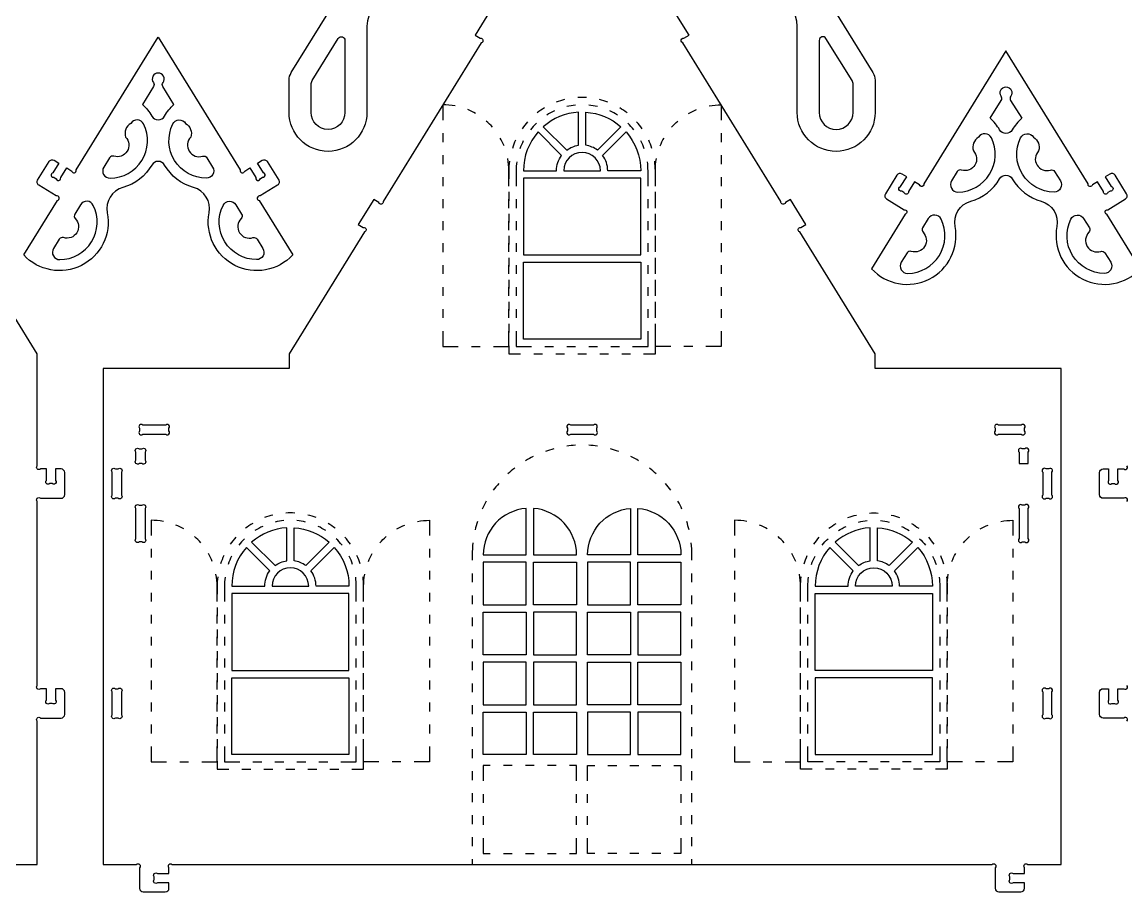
# Model space of a CAD drawing. Extents: x 3386 to 4524, y 988 to 1722.
# Drawn here: x 3594 to 3955.7, y 988.4 to 1273.4 of the extents above; entities that cross this region are included whole.
import ezdxf

# ---------------------------------------------------------------- set-up
doc = ezdxf.new("R2010")
doc.units = 0
doc.header["$MEASUREMENT"] = 0
doc.layers.add('LAYER1', color=18, linetype='CONTINUOUS')

msp = doc.modelspace()

# ---------------------------------------------------------------- linework, layer by layer
at = {"layer": 'LAYER1'}
for points in [[(3714.99, 1281.52, 0.364346), (3707.04, 1272.06), (3707.04, 1243.81, -1), (3681.52, 1243.81), (3681.52, 1254.33, -0.139213), (3682.24, 1256.85), (3706.19, 1295.62, 1)], [(3848.86, 1295.62), (3872.81, 1256.85, -0.139213), (3873.52, 1254.33), (3873.52, 1243.81, -1), (3848, 1243.81), (3848, 1272.06, 0.364346), (3840.06, 1281.52, -0.419429)], [(3747.53, 1277.3), (3742.49, 1269.13), (3744.14, 1268.12, -1), (3744.48, 1266.65), (3712.35, 1214.63, -1), (3710.89, 1214.28), (3709.24, 1215.3), (3704.19, 1207.13), (3705.84, 1206.11, -1), (3706.19, 1204.65), (3681.52, 1164.72), (3681.52, 1159.86), (3620.56, 1159.86), (3620.56, 997.36), (3631.5, 997.36, -1), (3632.56, 996.3), (3632.56, 989.56, 0.414214), (3633.76, 988.36), (3640.96, 988.36, 0.414214), (3642.16, 989.56), (3642.16, 991.36), (3638.42, 991.36, -1), (3637.36, 992.43), (3637.36, 993.3, -1), (3638.42, 994.36), (3642.16, 994.36), (3642.16, 996.3, -1), (3643.22, 997.36), (3911.82, 997.36, -1), (3912.88, 996.3), (3912.88, 989.56, 0.414214), (3914.08, 988.36), (3921.28, 988.36, 0.414214), (3922.48, 989.56), (3922.48, 991.36), (3918.74, 991.36, -1), (3917.68, 992.43), (3917.68, 993.3, -1), (3918.74, 994.36), (3922.48, 994.36), (3922.48, 996.3, -1), (3923.54, 997.36), (3934.48, 997.36), (3934.48, 1159.86), (3873.52, 1159.86), (3873.52, 1164.72), (3848.86, 1204.65, -1), (3849.2, 1206.11), (3850.85, 1207.13), (3845.81, 1215.3), (3844.16, 1214.28, -1), (3842.69, 1214.63), (3810.56, 1266.65, -1), (3810.91, 1268.12), (3812.56, 1269.13), (3807.51, 1277.3)], [(3771.81, 1248.03, 0.030028), (3769.06, 1247.18)], [(3778.96, 1248.67, 0.030028), (3776.08, 1248.67)], [(3785.98, 1247.18, 0.030028), (3783.23, 1248.03)], [(3735.89, 1245.95, 0.046286), (3731.92, 1246.32), (3731.92, 1241.3)], [(3742.63, 1243.48, 0.033367), (3740.04, 1244.74)], [(3765.18, 1245.3, 0.030028), (3762.8, 1243.67)], [(3768.45, 1244.32, 0.033367), (3765.92, 1242.94)], [(3775.36, 1246.21, 0.033367), (3772.52, 1245.73)], [(3782.52, 1245.73, 0.033367), (3779.68, 1246.21)], [(3789.12, 1242.94, 0.033367), (3786.6, 1244.32)], [(3792.24, 1243.67, 0.030028), (3789.87, 1245.3)], [(3812.42, 1243.48, -0.033367), (3815.01, 1244.74)], [(3819.15, 1245.95, -0.046286), (3823.12, 1246.32), (3823.12, 1241.3)], [(3748.18, 1238.94, 0.033367), (3746.14, 1240.98)], [(3759.64, 1240.73, 0.030028), (3757.85, 1238.47)], [(3797.19, 1238.47, 0.030028), (3795.4, 1240.73)], [(3806.86, 1238.94, -0.033367), (3808.9, 1240.98)], [(3762.53, 1240.27, 0.033367), (3760.59, 1238.13)], [(3794.45, 1238.13, 0.033367), (3792.51, 1240.27)], [(3751.94, 1232.83, 0.033367), (3750.68, 1235.42)], [(3755.71, 1234.72, 0.030028), (3754.67, 1232.04)], [(3758.26, 1234.5, 0.033367), (3757.13, 1231.85)], [(3797.91, 1231.85, 0.033367), (3796.78, 1234.5)], [(3800.38, 1232.04, 0.030028), (3799.34, 1234.72)], [(3803.1, 1232.83, -0.033367), (3804.36, 1235.42)], [(3753.52, 1219.69), (3753.52, 1224.72, 0.046286), (3753.15, 1228.69)], [(3753.72, 1227.83, 0.03248), (3753.52, 1224.72)], [(3756.12, 1227.66, 0.03415), (3755.92, 1224.72)], [(3799.12, 1219.69), (3799.12, 1224.72, 0.03415), (3798.92, 1227.66)], [(3801.52, 1222.1), (3801.52, 1224.72, 0.03248), (3801.32, 1227.83)], [(3801.52, 1219.69), (3801.52, 1224.72, -0.046286), (3801.89, 1228.69)], [(3588.06, 997.36), (3599, 997.36), (3599, 1044.3, -1), (3600.06, 1045.36), (3606.8, 1045.36, 0.414214), (3608, 1046.56), (3608, 1053.76, 0.414214), (3606.8, 1054.96), (3605, 1054.96), (3605, 1051.23, -1), (3603.93, 1050.16), (3603.06, 1050.16, -1), (3602, 1051.23), (3602, 1054.96), (3600.06, 1054.96, -1), (3599, 1056.03), (3599, 1116.3, -1), (3600.06, 1117.36), (3606.8, 1117.36, 0.414214), (3608, 1118.56), (3608, 1125.76, 0.414214), (3606.8, 1126.96), (3605, 1126.96), (3605, 1123.23, -1), (3603.93, 1122.16), (3603.06, 1122.16, -1), (3602, 1123.23), (3602, 1126.96), (3600.06, 1126.96, -1), (3599, 1128.03), (3599, 1164.72), (3574.33, 1204.65, -1)], [(3768.26, 1133.58, 0.020015), (3765.51, 1132.72)], [(3775.36, 1134.72, 0.020015), (3772.49, 1134.44)], [(3782.55, 1134.44, 0.020015), (3779.68, 1134.72)], [(3789.53, 1132.72, 0.020015), (3786.78, 1133.58)], [(3761.53, 1131.04, 0.020015), (3759, 1129.66)], [(3796.04, 1129.66, 0.020015), (3793.51, 1131.04)], [(3755.44, 1127.22, 0.020015), (3753.23, 1125.36)], [(3801.81, 1125.36, 0.020015), (3799.61, 1127.22)], [(3956.05, 1116.3, 1), (3954.98, 1117.36), (3948.25, 1117.36, -0.414214), (3947.05, 1118.56), (3947.05, 1125.76, -0.414214), (3948.25, 1126.96), (3950.05, 1126.96), (3950.05, 1123.23, 1), (3951.11, 1122.16), (3951.98, 1122.16, 1), (3953.05, 1123.23), (3953.05, 1126.96), (3954.98, 1126.96, 1), (3956.05, 1128.03)], [(3750.23, 1122.26, 0.020015), (3748.44, 1120)], [(3806.61, 1120, 0.020015), (3804.82, 1122.26)], [(3746.1, 1116.37, 0.020015), (3744.8, 1113.8)], [(3810.24, 1113.8, 0.020015), (3808.94, 1116.37)], [(3676.23, 1111.87, 0.030028), (3673.48, 1111.02)], [(3683.38, 1112.52, 0.030028), (3680.5, 1112.52)], [(3690.4, 1111.02, 0.030028), (3687.65, 1111.87)], [(3864.64, 1111.02, -0.030028), (3867.39, 1111.87)], [(3871.66, 1112.52, -0.030028), (3874.54, 1112.52)], [(3878.81, 1111.87, -0.030028), (3881.56, 1111.02)], [(3640.32, 1109.79, 0.046286), (3636.34, 1110.16), (3636.34, 1105.15)], [(3647.05, 1107.32, 0.033367), (3644.46, 1108.58)], [(3669.6, 1109.14, 0.030028), (3667.22, 1107.52)], [(3672.87, 1108.16, 0.033367), (3670.34, 1106.78)], [(3679.78, 1110.06, 0.033367), (3676.94, 1109.58)], [(3686.94, 1109.58, 0.033367), (3684.1, 1110.06)], [(3693.54, 1106.78, 0.033367), (3691.02, 1108.16)], [(3696.66, 1107.52, 0.030028), (3694.29, 1109.14)], [(3716.84, 1107.32, -0.033367), (3719.43, 1108.58)], [(3723.57, 1109.79, -0.046286), (3727.54, 1110.16), (3727.54, 1105.15)], [(3743.24, 1109.77, 0.020015), (3742.47, 1106.99)], [(3812.57, 1106.99, 0.020015), (3811.81, 1109.77)], [(3831.47, 1109.79, 0.046286), (3827.5, 1110.16), (3827.5, 1105.15)], [(3838.21, 1107.32, 0.033367), (3835.62, 1108.58)], [(3858.38, 1107.52, -0.030028), (3860.75, 1109.14)], [(3861.5, 1106.78, -0.033367), (3864.03, 1108.16)], [(3868.1, 1109.58, -0.033367), (3870.94, 1110.06)], [(3875.26, 1110.06, -0.033367), (3878.1, 1109.58)], [(3882.18, 1108.16, -0.033367), (3884.7, 1106.78)], [(3885.45, 1109.14, -0.030028), (3887.82, 1107.52)], [(3908, 1107.32, -0.033367), (3910.59, 1108.58)], [(3914.73, 1109.79, -0.046286), (3918.7, 1110.16), (3918.7, 1105.15)], [(3652.6, 1102.78, 0.033367), (3650.56, 1104.82)], [(3664.06, 1104.57, 0.030028), (3662.27, 1102.32)], [(3666.95, 1104.11, 0.033367), (3665.01, 1101.98)], [(3698.87, 1101.98, 0.033367), (3696.93, 1104.11)], [(3701.61, 1102.32, 0.030028), (3699.82, 1104.57)], [(3711.28, 1102.78, -0.033367), (3713.32, 1104.82)], [(3843.76, 1102.78, 0.033367), (3841.72, 1104.82)], [(3853.43, 1102.32, -0.030028), (3855.22, 1104.57)], [(3856.17, 1101.98, -0.033367), (3858.11, 1104.11)], [(3888.09, 1104.11, -0.033367), (3890.03, 1101.98)], [(3890.98, 1104.57, -0.030028), (3892.77, 1102.32)], [(3902.44, 1102.78, -0.033367), (3904.48, 1104.82)], [(3741.74, 1102.74, 0.027472), (3741.52, 1098.79), (3741.52, 1097.07)], [(3813.52, 1097.07), (3813.52, 1098.79, 0.027472), (3813.3, 1102.74)], [(3656.36, 1096.68, 0.033367), (3655.1, 1099.27)], [(3660.13, 1098.57, 0.030028), (3659.09, 1095.88)], [(3662.68, 1098.35, 0.033367), (3661.55, 1095.7)], [(3702.33, 1095.7, 0.033367), (3701.2, 1098.35)], [(3704.8, 1095.88, 0.030028), (3703.76, 1098.57)], [(3707.52, 1096.68, -0.033367), (3708.78, 1099.27)], [(3847.52, 1096.68, 0.033367), (3846.26, 1099.27)], [(3850.25, 1095.88, -0.030028), (3851.29, 1098.57)], [(3852.71, 1095.7, -0.033367), (3853.84, 1098.35)], [(3892.36, 1098.35, -0.033367), (3893.49, 1095.7)], [(3894.92, 1098.57, -0.030028), (3895.96, 1095.88)], [(3898.68, 1096.68, -0.033367), (3899.94, 1099.27)], [(3657.94, 1083.54), (3657.94, 1088.56, 0.046286), (3657.57, 1092.54)], [(3705.94, 1083.54), (3705.94, 1088.56, -0.046286), (3706.31, 1092.54)], [(3849.1, 1083.54), (3849.1, 1088.56, 0.046286), (3848.73, 1092.54)], [(3897.1, 1083.54), (3897.1, 1088.56, -0.046286), (3897.47, 1092.54)], [(3658.14, 1091.67, 0.03248), (3657.94, 1088.56)], [(3660.54, 1091.5, 0.03415), (3660.34, 1088.56)], [(3703.54, 1083.54), (3703.54, 1088.56, 0.03415), (3703.34, 1091.5)], [(3705.94, 1085.94), (3705.94, 1088.56, 0.03248), (3705.74, 1091.67)], [(3849.1, 1085.94), (3849.1, 1088.56, -0.03248), (3849.3, 1091.67)], [(3851.5, 1083.54), (3851.5, 1088.56, -0.03415), (3851.7, 1091.5)], [(3894.5, 1091.5, -0.03415), (3894.7, 1088.56)], [(3896.9, 1091.67, -0.03248), (3897.1, 1088.56)], [(3956.05, 1044.3, 1), (3954.98, 1045.36), (3948.25, 1045.36, -0.414214), (3947.05, 1046.56), (3947.05, 1053.76, -0.414214), (3948.25, 1054.96), (3950.05, 1054.96), (3950.05, 1051.23, 1), (3951.11, 1050.16), (3951.98, 1050.16, 1), (3953.05, 1051.23), (3953.05, 1054.96), (3954.98, 1054.96, 1), (3956.05, 1056.03)]]:
    msp.add_lwpolyline(points, format="xyb", dxfattribs=at)
for points in [[(3636.56, 1226.58, -0.195222), (3627.08, 1219.24, 0.390324), (3621.95, 1210.94, -0.755832), (3594.57, 1197.12), (3605.59, 1214.97, 1), (3605.25, 1216.43), (3599.52, 1219.97, -0.414214), (3599.13, 1221.62), (3602.91, 1227.75, -0.414214), (3604.56, 1228.14), (3606.09, 1227.19), (3604.13, 1224.01, 1), (3604.47, 1222.55), (3605.22, 1222.09, 1), (3606.68, 1222.44), (3608.65, 1225.62), (3610.29, 1224.6, 1), (3611.76, 1224.95), (3638.63, 1268.46), (3665.51, 1224.95, 1), (3666.98, 1224.6), (3668.62, 1225.62), (3670.59, 1222.44, 1), (3672.05, 1222.09), (3672.79, 1222.55, 1), (3673.14, 1224.01), (3671.18, 1227.19), (3672.71, 1228.14, -0.414214), (3674.36, 1227.75), (3678.14, 1221.62, -0.414214), (3677.75, 1219.97), (3672.02, 1216.43, 1), (3671.67, 1214.97), (3682.7, 1197.12, -0.755832), (3655.32, 1210.94, 0.390324), (3650.19, 1219.24, -0.195222), (3640.71, 1226.58, 0.575498)], [(3688.72, 1243.81), (3688.72, 1252.96, -0.139213), (3689.08, 1254.22), (3697.62, 1268.05, -0.755599), (3699.84, 1267.42), (3699.84, 1243.81, -1)], [(3866.32, 1243.81), (3866.32, 1252.96, 0.139213), (3865.96, 1254.22), (3857.42, 1268.05, 0.755599), (3855.2, 1267.42), (3855.2, 1243.81, 1)], [(3918.48, 1222.06, 0.195222), (3927.96, 1214.72, -0.390324), (3933.09, 1206.42, 0.755832), (3960.47, 1192.61), (3949.45, 1210.45, -1), (3949.79, 1211.92), (3955.53, 1215.46, 0.414214), (3955.92, 1217.11), (3952.13, 1223.24, 0.414214), (3950.48, 1223.63), (3948.95, 1222.68), (3950.91, 1219.5, -1), (3950.57, 1218.04), (3949.82, 1217.58, -1), (3948.36, 1217.92), (3946.4, 1221.1), (3944.75, 1220.09, -1), (3943.29, 1220.43), (3916.41, 1263.95), (3889.53, 1220.43, -1), (3888.07, 1220.09), (3886.42, 1221.1), (3884.46, 1217.92, -1), (3882.99, 1217.58), (3882.25, 1218.04, -1), (3881.9, 1219.5), (3883.87, 1222.68), (3882.34, 1223.63, 0.414214), (3880.68, 1223.24), (3876.9, 1217.11, 0.414214), (3877.29, 1215.46), (3883.02, 1211.92, -1), (3883.37, 1210.45), (3872.34, 1192.61, 0.755832), (3899.73, 1206.42, -0.390324), (3904.85, 1214.72, 0.195222), (3914.33, 1222.06, -0.575498)], [(3636.56, 1242.59, 0.575498), (3640.71, 1242.59, -0.077363), (3643.8, 1246.4), (3640.17, 1252.28, -0.303894), (3640.21, 1253.62, 0.612281), (3638.63, 1256.71, 0.612281), (3637.05, 1253.62, -0.303894), (3637.1, 1252.28), (3633.47, 1246.4, -0.077363)], [(3918.48, 1238.08, -0.575498), (3914.33, 1238.08, 0.077363), (3911.25, 1241.89), (3914.88, 1247.77, 0.303894), (3914.83, 1249.1, -0.612281), (3916.41, 1252.2, -0.612281), (3917.99, 1249.1, 0.303894), (3917.94, 1247.77), (3921.57, 1241.89, 0.077363)], [(3620.81, 1225.91, 0.589932), (3622.87, 1222.25, 0.55259), (3633.85, 1240.02, 0.589932), (3629.66, 1240.23, 0.344768), (3627.94, 1235.72, -0.782555), (3624.08, 1229.46, 0.344768), (3622.69, 1228.95)], [(3656.46, 1225.91, -0.589932), (3654.39, 1222.25, -0.55259), (3643.41, 1240.02, -0.589932), (3647.61, 1240.23, -0.344768), (3649.32, 1235.72, 0.782555), (3653.19, 1229.46, -0.344768), (3654.58, 1228.95)], [(3764.82, 1239.12), (3772.49, 1231.45, -0.125326), (3776.32, 1233.03), (3776.32, 1243.88, 0.166595)], [(3778.72, 1243.88, -0.166595), (3790.22, 1239.12), (3782.55, 1231.45, 0.125326), (3778.72, 1233.03)], [(3763.12, 1237.42, 0.182708), (3758.32, 1224.72), (3769.12, 1224.72, -0.161906), (3770.79, 1229.75)], [(3791.92, 1237.42, -0.182708), (3796.72, 1224.72), (3785.92, 1224.72, 0.161906), (3784.25, 1229.75)], [(3898.59, 1221.39, 0.589932), (3900.65, 1217.73, 0.55259), (3911.63, 1235.51, 0.589932), (3907.43, 1235.71, 0.344768), (3905.72, 1231.21, -0.782555), (3901.85, 1224.94, 0.344768), (3900.46, 1224.43)], [(3934.23, 1221.39, -0.589932), (3932.17, 1217.73, -0.55259), (3921.19, 1235.51, -0.589932), (3925.39, 1235.71, -0.344768), (3927.1, 1231.21, 0.782555), (3930.97, 1224.94, -0.344768), (3932.35, 1224.43)], [(3783.52, 1224.72, 1), (3771.52, 1224.72)], [(3606.21, 1202.27), (3604.34, 1199.23, 0.589932), (3606.4, 1195.57, 0.55259), (3617.38, 1213.35, 0.589932), (3613.18, 1213.55), (3611.31, 1210.52, 0.344768), (3611.47, 1209.05, -0.782555), (3607.6, 1202.78, 0.344768)], [(3671.05, 1202.27), (3672.93, 1199.23, -0.589932), (3670.87, 1195.57, -0.55259), (3659.89, 1213.35, -0.589932), (3664.09, 1213.55), (3665.96, 1210.52, -0.344768), (3665.8, 1209.05, 0.782555), (3669.67, 1202.78, -0.344768)], [(3883.99, 1197.76), (3882.11, 1194.72, 0.589932), (3884.17, 1191.06, 0.55259), (3895.15, 1208.84, 0.589932), (3890.96, 1209.04), (3889.08, 1206, 0.344768), (3889.24, 1204.53, -0.782555), (3885.38, 1198.27, 0.344768)], [(3948.83, 1197.76), (3950.71, 1194.72, -0.589932), (3948.64, 1191.06, -0.55259), (3937.66, 1208.84, -0.589932), (3941.86, 1209.04), (3943.74, 1206, -0.344768), (3943.57, 1204.53, 0.782555), (3947.44, 1198.27, -0.344768)], [(3633.62, 1138.36), (3641.1, 1138.36, 1), (3642.16, 1139.43), (3642.16, 1140.3, 1), (3641.1, 1141.36), (3633.62, 1141.36, 1), (3632.56, 1140.3), (3632.56, 1139.43, 1)], [(3773.78, 1138.36), (3781.26, 1138.36, 1), (3782.32, 1139.43), (3782.32, 1140.3, 1), (3781.26, 1141.36), (3773.78, 1141.36, 1), (3772.72, 1140.3), (3772.72, 1139.43, 1)], [(3912.88, 1140.3), (3912.88, 1139.43, 1), (3913.94, 1138.36), (3921.42, 1138.36, 1), (3922.48, 1139.43), (3922.48, 1140.3, 1), (3921.42, 1141.36), (3913.94, 1141.36, 1)], [(3634.36, 1132.5), (3634.36, 1129.83, -1), (3633.3, 1128.76), (3632.42, 1128.76, -1), (3631.36, 1129.83), (3631.36, 1132.5, -1), (3632.42, 1133.56), (3633.3, 1133.56, -1)], [(3923.68, 1128.76), (3923.68, 1132.5, 1), (3922.62, 1133.56), (3921.74, 1133.56, 1), (3920.68, 1132.5), (3920.68, 1128.76)], [(3626.56, 1125.9), (3626.56, 1118.43, -1), (3625.5, 1117.36), (3624.62, 1117.36, -1), (3623.56, 1118.43), (3623.56, 1125.9, -1), (3624.62, 1126.96), (3625.5, 1126.96, -1)], [(3928.48, 1125.9), (3928.48, 1118.43, 1), (3929.54, 1117.36), (3930.42, 1117.36, 1), (3931.48, 1118.43), (3931.48, 1125.9, 1), (3930.42, 1126.96), (3929.54, 1126.96, 1)], [(3634.36, 1114.02), (3634.36, 1104.14, -1), (3633.3, 1103.08), (3632.42, 1103.08, -1), (3631.36, 1104.14), (3631.36, 1114.02, -1), (3632.42, 1115.08), (3633.3, 1115.08, -1)], [(3759.22, 1098.79), (3759.22, 1114.04, 0.3914), (3745.12, 1098.79)], [(3761.62, 1098.79), (3775.72, 1098.79, 0.3914), (3761.62, 1114.04)], [(3793.42, 1098.79), (3779.32, 1098.79, -0.3914), (3793.42, 1114.04)], [(3795.82, 1098.79), (3795.82, 1114.04, -0.3914), (3809.92, 1098.79)], [(3920.68, 1114.02), (3920.68, 1104.14, 1), (3921.74, 1103.08), (3922.62, 1103.08, 1), (3923.68, 1104.14), (3923.68, 1114.02, 1), (3922.62, 1115.08), (3921.74, 1115.08, 1)], [(3669.24, 1102.96), (3676.91, 1095.29, -0.125326), (3680.74, 1096.88), (3680.74, 1107.73, 0.166595)], [(3683.14, 1107.73, -0.166595), (3694.64, 1102.96), (3686.97, 1095.29, 0.125326), (3683.14, 1096.88)], [(3871.9, 1107.73, 0.166595), (3860.4, 1102.96), (3868.07, 1095.29, -0.125326), (3871.9, 1096.88)], [(3885.8, 1102.96), (3878.13, 1095.29, 0.125326), (3874.3, 1096.88), (3874.3, 1107.73, -0.166595)], [(3667.54, 1101.26, 0.182708), (3662.74, 1088.56), (3673.54, 1088.56, -0.161906), (3675.21, 1093.59)], [(3696.34, 1101.26, -0.182708), (3701.14, 1088.56), (3690.34, 1088.56, 0.161906), (3688.67, 1093.59)], [(3858.7, 1101.26, 0.182708), (3853.9, 1088.56), (3864.7, 1088.56, -0.161906), (3866.37, 1093.59)], [(3887.5, 1101.26, -0.182708), (3892.3, 1088.56), (3881.5, 1088.56, 0.161906), (3879.83, 1093.59)], [(3687.94, 1088.56, 1), (3675.94, 1088.56)], [(3867.1, 1088.56, -1), (3879.1, 1088.56)], [(3626.56, 1053.9), (3626.56, 1046.43, -1), (3625.5, 1045.36), (3624.62, 1045.36, -1), (3623.56, 1046.43), (3623.56, 1053.9, -1), (3624.62, 1054.96), (3625.5, 1054.96, -1)], [(3928.48, 1053.9), (3928.48, 1046.43, 1), (3929.54, 1045.36), (3930.42, 1045.36, 1), (3931.48, 1046.43), (3931.48, 1053.9, 1), (3930.42, 1054.96), (3929.54, 1054.96, 1)]]:
    msp.add_lwpolyline(points, format="xyb", close=True, dxfattribs=at)
for points in [[(3731.92, 1236.98), (3731.92, 1234.1)], [(3823.12, 1236.98), (3823.12, 1234.1)], [(3731.92, 1229.77), (3731.92, 1226.89)], [(3823.12, 1229.77), (3823.12, 1226.89)], [(3731.92, 1222.57), (3731.92, 1219.69)], [(3753.52, 1224.72), (3753.52, 1222.1)], [(3755.92, 1224.72), (3755.92, 1219.69)], [(3823.12, 1222.57), (3823.12, 1219.69)], [(3731.92, 1215.36), (3731.92, 1212.48)], [(3753.52, 1217.77), (3753.52, 1214.89)], [(3753.52, 1212.49), (3753.52, 1215.37)], [(3755.92, 1215.37), (3755.92, 1212.49)], [(3799.12, 1212.49), (3799.12, 1215.37)], [(3801.52, 1214.89), (3801.52, 1217.77)], [(3801.52, 1212.49), (3801.52, 1215.37)], [(3823.12, 1215.36), (3823.12, 1212.48)], [(3731.92, 1208.16), (3731.92, 1205.28)], [(3753.52, 1210.57), (3753.52, 1207.69)], [(3753.52, 1205.28), (3753.52, 1208.17)], [(3755.92, 1208.17), (3755.92, 1205.28)], [(3799.12, 1205.28), (3799.12, 1208.17)], [(3801.52, 1207.69), (3801.52, 1210.57)], [(3801.52, 1205.28), (3801.52, 1208.17)], [(3823.12, 1208.16), (3823.12, 1205.28)], [(3731.92, 1200.95), (3731.92, 1198.07)], [(3753.52, 1203.36), (3753.52, 1200.48)], [(3753.52, 1198.08), (3753.52, 1200.96)], [(3755.92, 1200.96), (3755.92, 1198.08)], [(3799.12, 1198.08), (3799.12, 1200.96)], [(3801.52, 1200.48), (3801.52, 1203.36)], [(3801.52, 1198.08), (3801.52, 1200.96)], [(3823.12, 1200.95), (3823.12, 1198.07)], [(3731.92, 1193.75), (3731.92, 1190.87)], [(3753.52, 1196.16), (3753.52, 1193.28)], [(3753.52, 1190.87), (3753.52, 1193.76)], [(3755.92, 1193.76), (3755.92, 1190.87)], [(3799.12, 1190.87), (3799.12, 1193.76)], [(3801.52, 1193.28), (3801.52, 1196.16)], [(3801.52, 1190.87), (3801.52, 1193.76)], [(3823.12, 1193.75), (3823.12, 1190.87)], [(3731.92, 1186.54), (3731.92, 1183.66)], [(3753.52, 1188.95), (3753.52, 1186.07)], [(3753.52, 1183.67), (3753.52, 1186.55)], [(3755.92, 1186.55), (3755.92, 1183.67)], [(3799.12, 1183.67), (3799.12, 1186.55)], [(3801.52, 1186.07), (3801.52, 1188.95)], [(3801.52, 1183.67), (3801.52, 1186.55)], [(3823.12, 1186.54), (3823.12, 1183.66)], [(3731.92, 1179.34), (3731.92, 1176.46)], [(3753.52, 1181.75), (3753.52, 1178.87)], [(3753.52, 1176.47), (3753.52, 1179.35)], [(3755.92, 1179.35), (3755.92, 1176.47)], [(3799.12, 1176.47), (3799.12, 1179.35)], [(3801.52, 1178.87), (3801.52, 1181.75)], [(3801.52, 1176.47), (3801.52, 1179.35)], [(3823.12, 1179.34), (3823.12, 1176.46)], [(3731.92, 1172.14), (3731.92, 1167.12)], [(3748.49, 1167.12), (3753.52, 1167.12), (3753.52, 1172.14)], [(3753.52, 1174.54), (3753.52, 1171.66)], [(3755.92, 1172.14), (3755.92, 1167.12), (3760.95, 1167.12)], [(3794.09, 1167.12), (3799.12, 1167.12), (3799.12, 1172.14)], [(3801.52, 1171.66), (3801.52, 1174.54)], [(3806.56, 1167.12), (3801.52, 1167.12), (3801.52, 1172.14)], [(3823.12, 1172.14), (3823.12, 1167.12)], [(3731.92, 1167.12), (3736.96, 1167.12)], [(3741.28, 1167.12), (3744.16, 1167.12)], [(3753.52, 1167.34), (3753.52, 1164.72), (3757.35, 1164.72)], [(3761.67, 1164.72), (3764.55, 1164.72)], [(3765.27, 1167.12), (3768.16, 1167.12)], [(3768.88, 1164.72), (3771.76, 1164.72)], [(3772.48, 1167.12), (3775.36, 1167.12)], [(3776.08, 1164.72), (3778.96, 1164.72)], [(3779.68, 1167.12), (3782.56, 1167.12)], [(3783.29, 1164.72), (3786.17, 1164.72)], [(3786.89, 1167.12), (3789.77, 1167.12)], [(3790.49, 1164.72), (3793.37, 1164.72)], [(3797.69, 1164.72), (3801.52, 1164.72), (3801.52, 1167.34)], [(3813.76, 1167.12), (3810.88, 1167.12)], [(3823.12, 1167.12), (3818.09, 1167.12)], [(3636.34, 1100.82), (3636.34, 1097.94)], [(3727.54, 1100.82), (3727.54, 1097.94)], [(3827.5, 1100.82), (3827.5, 1097.94)], [(3918.7, 1100.82), (3918.7, 1097.94)], [(3636.34, 1093.62), (3636.34, 1090.74)], [(3727.54, 1093.62), (3727.54, 1090.74)], [(3741.52, 1092.74), (3741.52, 1089.86)], [(3813.52, 1089.86), (3813.52, 1092.74)], [(3827.5, 1093.62), (3827.5, 1090.74)], [(3918.7, 1093.62), (3918.7, 1090.74)], [(3636.34, 1086.41), (3636.34, 1083.53)], [(3657.94, 1088.56), (3657.94, 1085.94)], [(3660.34, 1088.56), (3660.34, 1083.54)], [(3727.54, 1086.41), (3727.54, 1083.53)], [(3741.52, 1085.54), (3741.52, 1082.66)], [(3813.52, 1082.66), (3813.52, 1085.54)], [(3827.5, 1086.41), (3827.5, 1083.53)], [(3894.7, 1088.56), (3894.7, 1083.54)], [(3897.1, 1088.56), (3897.1, 1085.94)], [(3918.7, 1086.41), (3918.7, 1083.53)], [(3657.94, 1081.62), (3657.94, 1078.74)], [(3705.94, 1078.74), (3705.94, 1081.62)], [(3849.1, 1078.74), (3849.1, 1081.62)], [(3897.1, 1081.62), (3897.1, 1078.74)], [(3636.34, 1079.21), (3636.34, 1076.33)], [(3657.94, 1076.33), (3657.94, 1079.22)], [(3660.34, 1079.22), (3660.34, 1076.33)], [(3703.54, 1076.33), (3703.54, 1079.22)], [(3705.94, 1076.33), (3705.94, 1079.22)], [(3727.54, 1079.21), (3727.54, 1076.33)], [(3741.52, 1078.34), (3741.52, 1075.45)], [(3813.52, 1075.45), (3813.52, 1078.34)], [(3827.5, 1079.21), (3827.5, 1076.33)], [(3849.1, 1076.33), (3849.1, 1079.22)], [(3851.5, 1076.33), (3851.5, 1079.22)], [(3894.7, 1079.22), (3894.7, 1076.33)], [(3897.1, 1076.33), (3897.1, 1079.22)], [(3918.7, 1079.21), (3918.7, 1076.33)], [(3657.94, 1074.41), (3657.94, 1071.53)], [(3705.94, 1071.53), (3705.94, 1074.41)], [(3849.1, 1071.53), (3849.1, 1074.41)], [(3897.1, 1074.41), (3897.1, 1071.53)], [(3636.34, 1072), (3636.34, 1069.12)], [(3657.94, 1069.13), (3657.94, 1072.01)], [(3660.34, 1072.01), (3660.34, 1069.13)], [(3703.54, 1069.13), (3703.54, 1072.01)], [(3705.94, 1069.13), (3705.94, 1072.01)], [(3727.54, 1072), (3727.54, 1069.12)], [(3741.52, 1071.13), (3741.52, 1068.25)], [(3813.52, 1068.25), (3813.52, 1071.13)], [(3827.5, 1072), (3827.5, 1069.12)], [(3849.1, 1069.13), (3849.1, 1072.01)], [(3851.5, 1069.13), (3851.5, 1072.01)], [(3894.7, 1072.01), (3894.7, 1069.13)], [(3897.1, 1069.13), (3897.1, 1072.01)], [(3918.7, 1072), (3918.7, 1069.12)], [(3657.94, 1067.21), (3657.94, 1064.33)], [(3705.94, 1064.33), (3705.94, 1067.21)], [(3849.1, 1064.33), (3849.1, 1067.21)], [(3897.1, 1067.21), (3897.1, 1064.33)], [(3636.34, 1064.8), (3636.34, 1061.92)], [(3657.94, 1061.92), (3657.94, 1064.81)], [(3660.34, 1064.81), (3660.34, 1061.92)], [(3703.54, 1061.92), (3703.54, 1064.81)], [(3705.94, 1061.92), (3705.94, 1064.81)], [(3727.54, 1064.8), (3727.54, 1061.92)], [(3741.52, 1063.93), (3741.52, 1061.04)], [(3813.52, 1061.04), (3813.52, 1063.93)], [(3827.5, 1064.8), (3827.5, 1061.92)], [(3849.1, 1061.92), (3849.1, 1064.81)], [(3851.5, 1061.92), (3851.5, 1064.81)], [(3894.7, 1064.81), (3894.7, 1061.92)], [(3897.1, 1061.92), (3897.1, 1064.81)], [(3918.7, 1064.8), (3918.7, 1061.92)], [(3657.94, 1060), (3657.94, 1057.12)], [(3705.94, 1057.12), (3705.94, 1060)], [(3849.1, 1057.12), (3849.1, 1060)], [(3897.1, 1060), (3897.1, 1057.12)], [(3636.34, 1057.6), (3636.34, 1054.71)], [(3657.94, 1054.72), (3657.94, 1057.6)], [(3660.34, 1057.6), (3660.34, 1054.72)], [(3703.54, 1054.72), (3703.54, 1057.6)], [(3705.94, 1054.72), (3705.94, 1057.6)], [(3727.54, 1057.6), (3727.54, 1054.71)], [(3741.52, 1056.72), (3741.52, 1053.84)], [(3813.52, 1053.84), (3813.52, 1056.72)], [(3827.5, 1057.6), (3827.5, 1054.71)], [(3849.1, 1054.72), (3849.1, 1057.6)], [(3851.5, 1054.72), (3851.5, 1057.6)], [(3894.7, 1057.6), (3894.7, 1054.72)], [(3897.1, 1054.72), (3897.1, 1057.6)], [(3918.7, 1057.6), (3918.7, 1054.71)], [(3657.94, 1052.8), (3657.94, 1049.92)], [(3705.94, 1049.92), (3705.94, 1052.8)], [(3849.1, 1049.92), (3849.1, 1052.8)], [(3897.1, 1052.8), (3897.1, 1049.92)], [(3636.34, 1050.39), (3636.34, 1047.51)], [(3657.94, 1047.52), (3657.94, 1050.4)], [(3660.34, 1050.4), (3660.34, 1047.52)], [(3703.54, 1047.52), (3703.54, 1050.4)], [(3705.94, 1047.52), (3705.94, 1050.4)], [(3727.54, 1050.39), (3727.54, 1047.51)], [(3741.52, 1049.52), (3741.52, 1046.63)], [(3813.52, 1046.63), (3813.52, 1049.52)], [(3827.5, 1050.39), (3827.5, 1047.51)], [(3849.1, 1047.52), (3849.1, 1050.4)], [(3851.5, 1047.52), (3851.5, 1050.4)], [(3894.7, 1050.4), (3894.7, 1047.52)], [(3897.1, 1047.52), (3897.1, 1050.4)], [(3918.7, 1050.39), (3918.7, 1047.51)], [(3657.94, 1045.6), (3657.94, 1042.71)], [(3705.94, 1042.71), (3705.94, 1045.6)], [(3849.1, 1042.71), (3849.1, 1045.6)], [(3897.1, 1045.6), (3897.1, 1042.71)], [(3636.34, 1043.19), (3636.34, 1040.3)], [(3657.94, 1040.31), (3657.94, 1043.19)], [(3660.34, 1043.19), (3660.34, 1040.31)], [(3703.54, 1040.31), (3703.54, 1043.19)], [(3705.94, 1040.31), (3705.94, 1043.19)], [(3727.54, 1043.19), (3727.54, 1040.3)], [(3741.52, 1042.31), (3741.52, 1039.43)], [(3813.52, 1039.43), (3813.52, 1042.31)], [(3827.5, 1043.19), (3827.5, 1040.3)], [(3849.1, 1040.31), (3849.1, 1043.19)], [(3851.5, 1040.31), (3851.5, 1043.19)], [(3894.7, 1043.19), (3894.7, 1040.31)], [(3897.1, 1040.31), (3897.1, 1043.19)], [(3918.7, 1043.19), (3918.7, 1040.3)], [(3657.94, 1038.39), (3657.94, 1035.51)], [(3705.94, 1035.51), (3705.94, 1038.39)], [(3849.1, 1035.51), (3849.1, 1038.39)], [(3897.1, 1038.39), (3897.1, 1035.51)], [(3636.34, 1035.98), (3636.34, 1030.96)], [(3652.91, 1030.96), (3657.94, 1030.96), (3657.94, 1035.99)], [(3660.34, 1035.99), (3660.34, 1030.96), (3665.37, 1030.96)], [(3698.51, 1030.96), (3703.54, 1030.96), (3703.54, 1035.99)], [(3710.98, 1030.96), (3705.94, 1030.96), (3705.94, 1035.99)], [(3727.54, 1035.98), (3727.54, 1030.96)], [(3741.52, 1035.11), (3741.52, 1032.23)], [(3813.52, 1032.23), (3813.52, 1035.11)], [(3827.5, 1035.98), (3827.5, 1030.96)], [(3844.06, 1030.96), (3849.1, 1030.96), (3849.1, 1035.99)], [(3856.53, 1030.96), (3851.5, 1030.96), (3851.5, 1035.99)], [(3894.7, 1035.99), (3894.7, 1030.96), (3889.67, 1030.96)], [(3902.14, 1030.96), (3897.1, 1030.96), (3897.1, 1035.99)], [(3918.7, 1035.98), (3918.7, 1030.96)], [(3636.34, 1030.96), (3641.38, 1030.96)], [(3645.7, 1030.96), (3648.58, 1030.96)], [(3657.94, 1031.19), (3657.94, 1028.56), (3661.77, 1028.56)], [(3669.69, 1030.96), (3672.58, 1030.96)], [(3676.9, 1030.96), (3679.78, 1030.96)], [(3684.1, 1030.96), (3686.98, 1030.96)], [(3691.31, 1030.96), (3694.19, 1030.96)], [(3702.11, 1028.56), (3705.94, 1028.56), (3705.94, 1031.19)], [(3718.18, 1030.96), (3715.3, 1030.96)], [(3727.54, 1030.96), (3722.51, 1030.96)], [(3827.5, 1030.96), (3832.54, 1030.96)], [(3836.86, 1030.96), (3839.74, 1030.96)], [(3852.93, 1028.56), (3849.1, 1028.56), (3849.1, 1031.19)], [(3863.74, 1030.96), (3860.85, 1030.96)], [(3870.94, 1030.96), (3868.06, 1030.96)], [(3878.14, 1030.96), (3875.26, 1030.96)], [(3885.35, 1030.96), (3882.47, 1030.96)], [(3897.1, 1031.19), (3897.1, 1028.56), (3893.27, 1028.56)], [(3909.34, 1030.96), (3906.46, 1030.96)], [(3918.7, 1030.96), (3913.66, 1030.96)], [(3666.09, 1028.56), (3668.97, 1028.56)], [(3673.3, 1028.56), (3676.18, 1028.56)], [(3680.5, 1028.56), (3683.38, 1028.56)], [(3687.71, 1028.56), (3690.59, 1028.56)], [(3694.91, 1028.56), (3697.79, 1028.56)], [(3741.52, 1027.9), (3741.52, 1025.02)], [(3747.45, 1029.76), (3745.12, 1029.76), (3745.12, 1024.73)], [(3754.66, 1029.76), (3751.78, 1029.76)], [(3761.86, 1029.76), (3758.98, 1029.76)], [(3769.07, 1029.76), (3766.19, 1029.76)], [(3775.72, 1024.73), (3775.72, 1029.76), (3773.39, 1029.76)], [(3779.32, 1024.73), (3779.32, 1029.76), (3781.65, 1029.76)], [(3785.98, 1029.76), (3788.86, 1029.76)], [(3793.18, 1029.76), (3796.06, 1029.76)], [(3800.39, 1029.76), (3803.27, 1029.76)], [(3807.59, 1029.76), (3809.92, 1029.76), (3809.92, 1024.73)], [(3813.52, 1025.02), (3813.52, 1027.9)], [(3860.13, 1028.56), (3857.25, 1028.56)], [(3867.34, 1028.56), (3864.46, 1028.56)], [(3874.54, 1028.56), (3871.66, 1028.56)], [(3881.75, 1028.56), (3878.86, 1028.56)], [(3888.95, 1028.56), (3886.07, 1028.56)], [(3741.52, 1020.7), (3741.52, 1017.82)], [(3745.12, 1020.41), (3745.12, 1017.52)], [(3775.72, 1017.52), (3775.72, 1020.41)], [(3779.32, 1017.52), (3779.32, 1020.41)], [(3809.92, 1020.41), (3809.92, 1017.52)], [(3813.52, 1017.82), (3813.52, 1020.7)], [(3741.52, 1013.49), (3741.52, 1010.61)], [(3745.12, 1013.2), (3745.12, 1010.32)], [(3775.72, 1010.32), (3775.72, 1013.2)], [(3779.32, 1010.32), (3779.32, 1013.2)], [(3809.92, 1013.2), (3809.92, 1010.32)], [(3813.52, 1010.61), (3813.52, 1013.49)], [(3741.52, 1006.29), (3741.52, 1003.41)], [(3745.12, 1006), (3745.12, 1000.96)], [(3773.39, 1000.96), (3775.72, 1000.96), (3775.72, 1006)], [(3781.65, 1000.96), (3779.32, 1000.96), (3779.32, 1006)], [(3809.92, 1006), (3809.92, 1000.96)], [(3813.52, 1003.41), (3813.52, 1006.29)], [(3741.52, 999.08), (3741.52, 997.36), (3746.54, 997.36)], [(3745.12, 1000.96), (3747.45, 1000.96)], [(3751.78, 1000.96), (3754.66, 1000.96)], [(3758.98, 1000.96), (3761.86, 1000.96)], [(3766.19, 1000.96), (3769.07, 1000.96)], [(3788.86, 1000.96), (3785.98, 1000.96)], [(3796.06, 1000.96), (3793.18, 1000.96)], [(3803.27, 1000.96), (3800.39, 1000.96)], [(3809.92, 1000.96), (3807.59, 1000.96)], [(3813.52, 997.36), (3813.52, 999.08)], [(3750.86, 997.36), (3753.75, 997.36)], [(3758.07, 997.36), (3760.95, 997.36)], [(3765.27, 997.36), (3768.16, 997.36)], [(3772.48, 997.36), (3775.36, 997.36)], [(3779.68, 997.36), (3782.56, 997.36)], [(3786.89, 997.36), (3789.77, 997.36)], [(3794.09, 997.36), (3796.97, 997.36)], [(3801.3, 997.36), (3804.18, 997.36)], [(3808.5, 997.36), (3813.52, 997.36)]]:
    msp.add_lwpolyline(points, dxfattribs=at)
for points in [[(3796.72, 1222.32), (3758.32, 1222.32), (3758.32, 1197.12), (3796.72, 1197.12)], [(3796.72, 1194.72), (3796.72, 1169.52), (3758.32, 1169.52), (3758.32, 1194.72)], [(3745.12, 1096.39), (3745.12, 1082.43), (3759.22, 1082.43), (3759.22, 1096.39)], [(3775.72, 1096.39), (3775.72, 1082.43), (3761.62, 1082.43), (3761.62, 1096.39)], [(3779.32, 1096.39), (3779.32, 1082.43), (3793.42, 1082.43), (3793.42, 1096.39)], [(3809.92, 1096.39), (3809.92, 1082.43), (3795.82, 1082.43), (3795.82, 1096.39)], [(3701.14, 1086.16), (3662.74, 1086.16), (3662.74, 1060.96), (3701.14, 1060.96)], [(3853.9, 1086.16), (3892.3, 1086.16), (3892.3, 1060.96), (3853.9, 1060.96)], [(3759.22, 1066.08), (3745.12, 1066.08), (3745.12, 1080.03), (3759.22, 1080.03)], [(3761.62, 1080.03), (3761.62, 1066.08), (3775.72, 1066.08), (3775.72, 1080.03)], [(3793.42, 1080.03), (3793.42, 1066.08), (3779.32, 1066.08), (3779.32, 1080.03)], [(3795.82, 1066.08), (3809.92, 1066.08), (3809.92, 1080.03), (3795.82, 1080.03)], [(3759.22, 1063.68), (3745.12, 1063.68), (3745.12, 1049.72), (3759.22, 1049.72)], [(3775.72, 1049.72), (3775.72, 1063.68), (3761.62, 1063.68), (3761.62, 1049.72)], [(3779.32, 1049.72), (3779.32, 1063.68), (3793.42, 1063.68), (3793.42, 1049.72)], [(3795.82, 1063.68), (3809.92, 1063.68), (3809.92, 1049.72), (3795.82, 1049.72)], [(3701.14, 1058.56), (3701.14, 1033.36), (3662.74, 1033.36), (3662.74, 1058.56)], [(3853.9, 1058.56), (3853.9, 1033.36), (3892.3, 1033.36), (3892.3, 1058.56)], [(3759.22, 1033.36), (3745.12, 1033.36), (3745.12, 1047.32), (3759.22, 1047.32)], [(3761.62, 1047.32), (3775.72, 1047.32), (3775.72, 1033.36), (3761.62, 1033.36)], [(3793.42, 1047.32), (3779.32, 1047.32), (3779.32, 1033.36), (3793.42, 1033.36)], [(3795.82, 1033.36), (3809.92, 1033.36), (3809.92, 1047.32), (3795.82, 1047.32)]]:
    msp.add_lwpolyline(points, close=True, dxfattribs=at)

doc.saveas('drawing.dxf')
